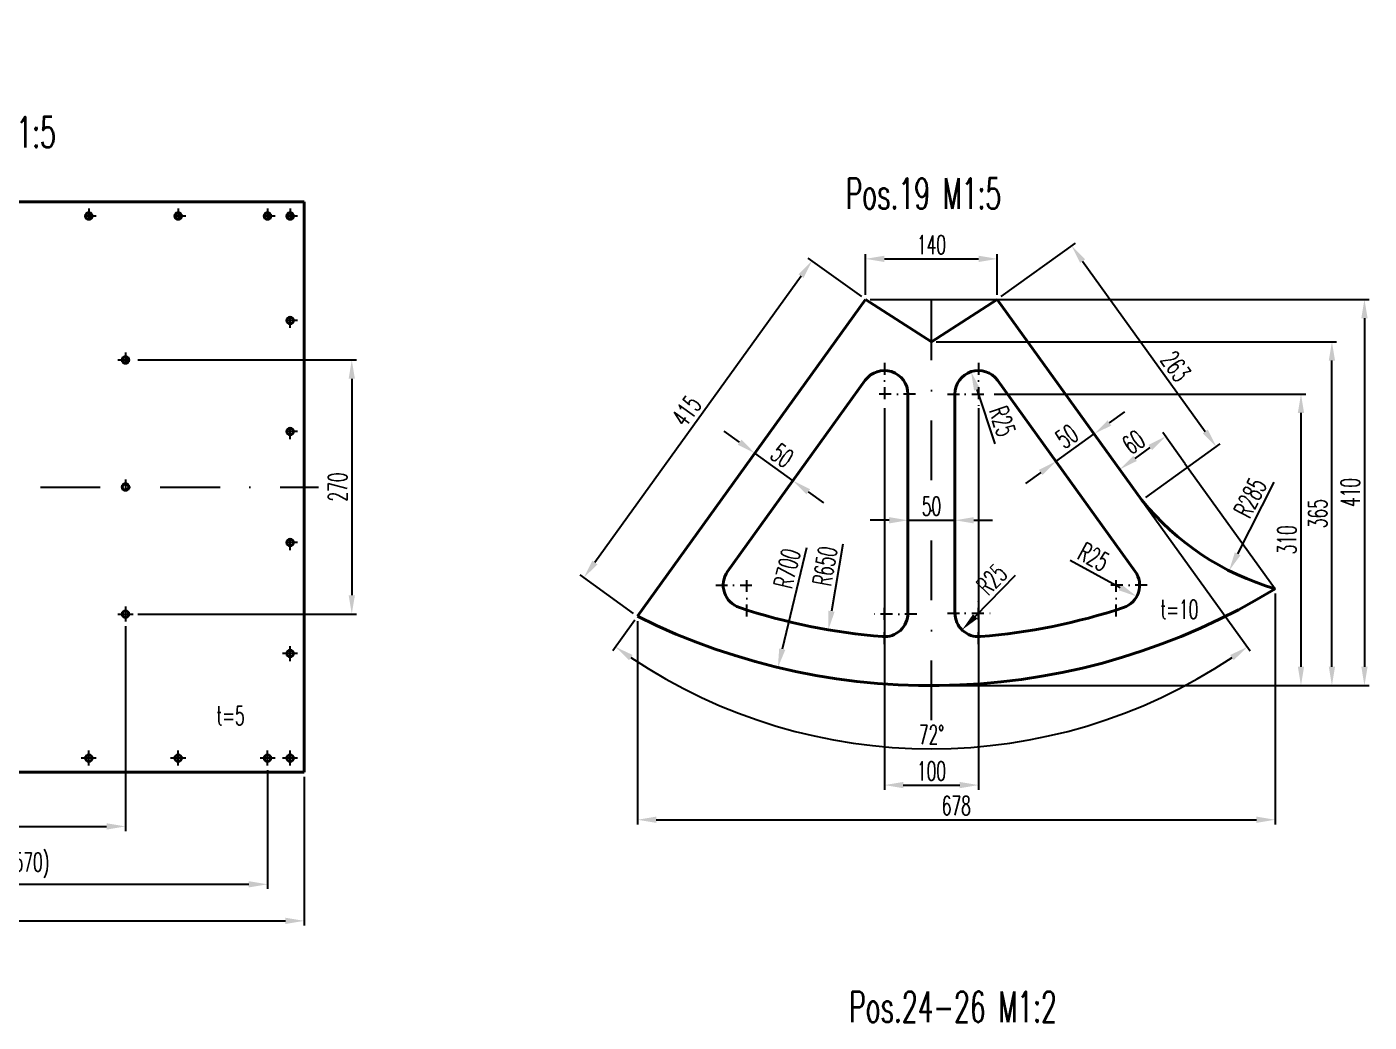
# Model space of a CAD drawing. Extents: x -2850 to -1661, y 5788 to 6629.
# Drawn here: x -2252.7 to -1967.3, y 6119.7 to 6331.2 of the extents above; entities that cross this region are included whole.
import ezdxf

# ---------------------------------------------------------------- set-up
doc = ezdxf.new("R2010")
doc.units = 0
doc.linetypes.add('STRICHPUNKT', pattern=[25.4, 12.7, -6.35, 0, -6.35])
doc.layers.get('Defpoints').update_dxf_attribs({"linetype": 'CONTINUOUS'})
for name, color, linetype, lineweight in [('ACHSE', 150, 'STRICHPUNKT', 25), ('BEM', 6, 'CONTINUOUS', 25), ('TEXT_7', 1, 'CONTINUOUS', 60), ('VOLL_05', 7, 'CONTINUOUS', 40)]:
    doc.layers.add(name, color=color, linetype=linetype, lineweight=lineweight)
doc.styles.add('ROMANS', font='romans.shx', dxfattribs={"width": 0.6, "height": 80})
doc.styles.get("Standard").update_dxf_attribs({"font": 'romans.shx', "width": 0.6})
doc.dimstyles.get("Standard").update_dxf_attribs({"dimtxt": 4, "dimasz": 4, "dimexe": 1, "dimexo": 1, "dimgap": 1, "dimtad": 1, "dimdsep": 46, "dimtxsty": 'Standard', "dimcen": 0, "dimclrd": 256, "dimclre": 256, "dimclrt": 256, "dimazin": 0, "dimtfac": 1, "dimtmove": 0, "dimatfit": 3, "dimfxl": 0, "dimtolj": 1, "dimtzin": 0, "dimarcsym": 0})

# ---------------------------------------------------------------- blocks, each defined once
blk = doc.blocks.new('*D152')
at = {"layer": 'BEM', "lineweight": -2}
for p, q in [((-2285.29, 6203.79), (-2285.29, 6160.26)), ((-2231.69, 6203.79), (-2231.69, 6160.26)), ((-2281.29, 6161.26), (-2235.69, 6161.26))]:
    blk.add_line(p, q, dxfattribs=at)
at = {"layer": 'BEM'}
for points in [[(-2281.29, 6161.93), (-2281.29, 6160.59), (-2285.29, 6161.26)], [(-2235.69, 6161.93), (-2235.69, 6160.59), (-2231.69, 6161.26)]]:
    blk.add_solid(points, dxfattribs=at)
at = {"layer": 'Defpoints', "color": 0}
for p in [(-2285.29, 6204.79), (-2231.69, 6204.79), (-2231.69, 6161.26)]:
    blk.add_point(p, dxfattribs=at)
at = {"layer": 'BEM', "insert": (-2258.49, 6164.26), "char_height": 4, "attachment_point": 5}
blk.add_mtext('\\A1;270', dxfattribs=at)
blk = doc.blocks.new('*D208')
at = {"layer": 'BEM', "lineweight": -2}
for p, q in [((-2323.29, 6171.79), (-2323.29, 6140.19)), ((-2193.69, 6171.79), (-2193.69, 6140.19)), ((-2319.29, 6141.19), (-2197.69, 6141.19))]:
    blk.add_line(p, q, dxfattribs=at)
at = {"layer": 'BEM'}
for points in [[(-2319.29, 6141.85), (-2319.29, 6140.52), (-2323.29, 6141.19)], [(-2197.69, 6141.85), (-2197.69, 6140.52), (-2193.69, 6141.19)]]:
    blk.add_solid(points, dxfattribs=at)
at = {"layer": 'Defpoints', "color": 0}
for p in [(-2323.29, 6172.79), (-2193.69, 6172.79), (-2193.69, 6141.19)]:
    blk.add_point(p, dxfattribs=at)
at = {"layer": 'BEM', "insert": (-2258.49, 6144.19), "char_height": 4, "attachment_point": 5}
blk.add_mtext('\\A1;648', dxfattribs=at)
blk = doc.blocks.new('*D207')
at = {"layer": 'BEM', "lineweight": -2}
for p, q in [((-2315.49, 6173.19), (-2315.49, 6147.96)), ((-2201.49, 6173.19), (-2201.49, 6147.96)), ((-2311.49, 6148.96), (-2205.49, 6148.96))]:
    blk.add_line(p, q, dxfattribs=at)
at = {"layer": 'BEM'}
for points in [[(-2311.49, 6149.62), (-2311.49, 6148.29), (-2315.49, 6148.96)], [(-2205.49, 6149.62), (-2205.49, 6148.29), (-2201.49, 6148.96)]]:
    blk.add_solid(points, dxfattribs=at)
at = {"layer": 'Defpoints', "color": 0}
for p in [(-2315.49, 6174.19), (-2201.49, 6174.19), (-2201.49, 6148.96)]:
    blk.add_point(p, dxfattribs=at)
at = {"layer": 'BEM', "insert": (-2258.49, 6153), "char_height": 4, "attachment_point": 5}
blk.add_mtext('\\A1;6x95 (=570)', dxfattribs=at)
blk = doc.blocks.new('*D153')
at = {"layer": 'BEM', "lineweight": -2}
for p, q in [((-2229.09, 6260.39), (-2182.58, 6260.39)), ((-2183.58, 6256.39), (-2183.58, 6210.39)), ((-2229.09, 6206.39), (-2182.58, 6206.39))]:
    blk.add_line(p, q, dxfattribs=at)
at = {"layer": 'BEM'}
for points in [[(-2184.25, 6256.39), (-2182.91, 6256.39), (-2183.58, 6260.39)], [(-2184.25, 6210.39), (-2182.91, 6210.39), (-2183.58, 6206.39)]]:
    blk.add_solid(points, dxfattribs=at)
at = {"layer": 'Defpoints', "color": 0}
for p in [(-2230.09, 6260.39), (-2230.09, 6206.39), (-2183.58, 6206.39)]:
    blk.add_point(p, dxfattribs=at)
at = {"layer": 'BEM', "insert": (-2186.58, 6233.39), "char_height": 4, "attachment_point": 5, "rotation": 90}
blk.add_mtext('\\A1;270', dxfattribs=at)
blk = doc.blocks.new('*D265')
at = {"layer": 'BEM', "lineweight": -2}
for p, q in [((-2070.35, 6250.15), (-2070.35, 6169.04)), ((-2050.35, 6250.15), (-2050.35, 6169.04)), ((-2066.35, 6170.04), (-2054.35, 6170.04))]:
    blk.add_line(p, q, dxfattribs=at)
at = {"layer": 'BEM'}
for points in [[(-2066.35, 6170.71), (-2066.35, 6169.38), (-2070.35, 6170.04)], [(-2054.35, 6170.71), (-2054.35, 6169.38), (-2050.35, 6170.04)]]:
    blk.add_solid(points, dxfattribs=at)
at = {"layer": 'Defpoints', "color": 0}
for p in [(-2070.35, 6251.15), (-2050.35, 6251.15), (-2050.35, 6170.04)]:
    blk.add_point(p, dxfattribs=at)
at = {"layer": 'BEM', "insert": (-2060.35, 6173.04), "char_height": 4, "attachment_point": 5}
blk.add_mtext('\\A1;100', dxfattribs=at)
blk = doc.blocks.new('*D264')
at = {"layer": 'BEM', "lineweight": -2}
for p, q in [((-1987.28, 6210.77), (-1987.28, 6161.68)), ((-2122.85, 6204.91), (-2122.85, 6161.68)), ((-2118.85, 6162.68), (-1991.28, 6162.68))]:
    blk.add_line(p, q, dxfattribs=at)
at = {"layer": 'BEM'}
for points in [[(-2118.85, 6163.34), (-2118.85, 6162.01), (-2122.85, 6162.68)], [(-1991.28, 6163.34), (-1991.28, 6162.01), (-1987.28, 6162.68)]]:
    blk.add_solid(points, dxfattribs=at)
at = {"layer": 'Defpoints', "color": 0}
for p in [(-1987.28, 6211.77), (-2122.85, 6205.91), (-1987.28, 6162.68)]:
    blk.add_point(p, dxfattribs=at)
at = {"layer": 'BEM', "insert": (-2055.07, 6165.68), "char_height": 4, "attachment_point": 5}
blk.add_mtext('\\A1;678', dxfattribs=at)
blk = doc.blocks.new('*D263')
at = {"layer": 'BEM', "lineweight": -2}
for p, q in [((-2074.35, 6274.27), (-2074.35, 6282.88)), ((-2070.35, 6281.88), (-2050.35, 6281.88)), ((-2046.35, 6274.27), (-2046.35, 6282.88))]:
    blk.add_line(p, q, dxfattribs=at)
at = {"layer": 'BEM'}
for points in [[(-2070.35, 6282.55), (-2070.35, 6281.21), (-2074.35, 6281.88)], [(-2050.35, 6282.55), (-2050.35, 6281.21), (-2046.35, 6281.88)]]:
    blk.add_solid(points, dxfattribs=at)
at = {"layer": 'Defpoints', "color": 0}
for p in [(-2046.35, 6281.88), (-2074.35, 6273.27), (-2046.35, 6273.27)]:
    blk.add_point(p, dxfattribs=at)
at = {"layer": 'BEM', "insert": (-2060.35, 6284.88), "char_height": 4, "attachment_point": 5}
blk.add_mtext('\\A1;140', dxfattribs=at)
blk = doc.blocks.new('*D262')
at = {"layer": 'BEM', "lineweight": -2}
for p, q in [((-2045.54, 6273.85), (-2029.74, 6285.24)), ((-2028.21, 6281.41), (-2002.14, 6245.2)), ((-2014.8, 6231.16), (-1998.99, 6242.54))]:
    blk.add_line(p, q, dxfattribs=at)
at = {"layer": 'BEM'}
for points in [[(-2027.67, 6281.8), (-2028.75, 6281.02), (-2030.55, 6284.65)], [(-2001.6, 6245.59), (-2002.68, 6244.81), (-1999.8, 6241.96)]]:
    blk.add_solid(points, dxfattribs=at)
at = {"layer": 'Defpoints', "color": 0}
for p in [(-2046.35, 6273.27), (-1999.8, 6241.96), (-2015.61, 6230.57)]:
    blk.add_point(p, dxfattribs=at)
at = {"layer": 'BEM', "insert": (-2008.41, 6259.04), "char_height": 4, "attachment_point": 5, "rotation": 305.7562}
blk.add_mtext('\\A1;263', dxfattribs=at)
blk = doc.blocks.new('*D261')
at = {"layer": 'BEM', "lineweight": -2}
for p, q in [((-2006.46, 6238.4), (-2011.18, 6244.95)), ((-2017.08, 6239.46), (-2013.84, 6241.8)), ((-2016.2, 6231.39), (-2020.91, 6237.94))]:
    blk.add_line(p, q, dxfattribs=at)
at = {"layer": 'BEM'}
for points in [[(-2014.23, 6242.34), (-2013.45, 6241.26), (-2010.59, 6244.14)], [(-2017.47, 6240), (-2016.69, 6238.92), (-2020.33, 6237.13)]]:
    blk.add_solid(points, dxfattribs=at)
at = {"layer": 'Defpoints', "color": 0}
for p in [(-2010.59, 6244.14), (-2005.87, 6237.59), (-2015.61, 6230.57)]:
    blk.add_point(p, dxfattribs=at)
at = {"layer": 'BEM', "insert": (-2017.39, 6242.94), "char_height": 4, "attachment_point": 5, "rotation": 35.7562}
blk.add_mtext('\\A1;60', dxfattribs=at)
blk = doc.blocks.new('*D260')
at = {"layer": 'BEM', "lineweight": -2}
for p, q in [((-2047.03, 6253.15), (-1980.8, 6253.15)), ((-1981.8, 6249.15), (-1981.8, 6195.19)), ((-2059.35, 6191.19), (-1980.8, 6191.19))]:
    blk.add_line(p, q, dxfattribs=at)
at = {"layer": 'BEM'}
for points in [[(-1982.47, 6249.15), (-1981.14, 6249.15), (-1981.8, 6253.15)], [(-1982.47, 6195.19), (-1981.14, 6195.19), (-1981.8, 6191.19)]]:
    blk.add_solid(points, dxfattribs=at)
at = {"layer": 'Defpoints', "color": 0}
for p in [(-2048.03, 6253.15), (-2060.35, 6191.19), (-1981.8, 6191.19)]:
    blk.add_point(p, dxfattribs=at)
at = {"layer": 'BEM', "insert": (-1984.8, 6222.17), "char_height": 4, "attachment_point": 5, "rotation": 90}
blk.add_mtext('\\A1;310', dxfattribs=at)
blk = doc.blocks.new('*D259')
at = {"layer": 'BEM', "lineweight": -2}
for p, q in [((-2059.35, 6264.27), (-1974.22, 6264.27)), ((-1975.22, 6195.19), (-1975.22, 6260.27)), ((-2059.35, 6191.19), (-1974.22, 6191.19))]:
    blk.add_line(p, q, dxfattribs=at)
at = {"layer": 'BEM'}
for points in [[(-1975.89, 6260.27), (-1974.56, 6260.27), (-1975.22, 6264.27)], [(-1975.89, 6195.19), (-1974.56, 6195.19), (-1975.22, 6191.19)]]:
    blk.add_solid(points, dxfattribs=at)
at = {"layer": 'Defpoints', "color": 0}
for p in [(-2060.35, 6264.27), (-1975.22, 6264.27), (-2060.35, 6191.19)]:
    blk.add_point(p, dxfattribs=at)
at = {"layer": 'BEM', "insert": (-1978.22, 6227.73), "char_height": 4, "attachment_point": 5, "rotation": 90}
blk.add_mtext('\\A1;365', dxfattribs=at)
blk = doc.blocks.new('*D258')
at = {"layer": 'BEM', "lineweight": -2}
for p, q in [((-2073.35, 6273.27), (-1967.31, 6273.27)), ((-1968.31, 6269.27), (-1968.31, 6195.19)), ((-2059.35, 6191.19), (-1967.31, 6191.19))]:
    blk.add_line(p, q, dxfattribs=at)
at = {"layer": 'BEM'}
for points in [[(-1968.97, 6269.27), (-1967.64, 6269.27), (-1968.31, 6273.27)], [(-1968.97, 6195.19), (-1967.64, 6195.19), (-1968.31, 6191.19)]]:
    blk.add_solid(points, dxfattribs=at)
at = {"layer": 'Defpoints', "color": 0}
for p in [(-2074.35, 6273.27), (-2060.35, 6191.19), (-1968.31, 6191.19)]:
    blk.add_point(p, dxfattribs=at)
at = {"layer": 'BEM', "insert": (-1971.31, 6232.23), "char_height": 4, "attachment_point": 5, "rotation": 90}
blk.add_mtext('\\A1;410', dxfattribs=at)
blk = doc.blocks.new('*D257')
at = {"layer": 'BEM', "lineweight": -2}
blk.add_line((-2046.83, 6242.55), (-2050.67, 6254.1), dxfattribs=at)
at = {"layer": 'BEM'}
blk.add_solid([(-2050.04, 6254.31), (-2051.3, 6253.89), (-2051.93, 6257.9)], dxfattribs=at)
at = {"layer": 'Defpoints', "color": 0}
for p in [(-2051.93, 6257.9), (-2050.35, 6253.15)]:
    blk.add_point(p, dxfattribs=at)
at = {"layer": 'BEM', "insert": (-2045.27, 6247.37), "char_height": 4, "attachment_point": 5, "rotation": 288.3633}
blk.add_mtext('\\A1;R25', dxfattribs=at)
blk = doc.blocks.new('*D256')
at = {"layer": 'BEM', "lineweight": -2}
blk.add_line((-2030.9, 6217.87), (-2020.21, 6212.04), dxfattribs=at)
at = {"layer": 'BEM'}
blk.add_solid([(-2019.89, 6212.62), (-2020.53, 6211.45), (-2016.7, 6210.12)], dxfattribs=at)
at = {"layer": 'Defpoints', "color": 0}
for p in [(-2021.09, 6212.52), (-2016.7, 6210.12)]:
    blk.add_point(p, dxfattribs=at)
at = {"layer": 'BEM', "insert": (-2025.87, 6218.54), "char_height": 4, "attachment_point": 5, "rotation": 331.3673}
blk.add_mtext('\\A1;R25', dxfattribs=at)
blk = doc.blocks.new('*D255')
at = {"layer": 'BEM', "lineweight": -2}
blk.add_line((-2042.54, 6214.57), (-2051.05, 6205.87), dxfattribs=at)
at = {"layer": 'BEM'}
blk.add_solid([(-2051.53, 6206.34), (-2050.58, 6205.41), (-2053.85, 6203.02)], dxfattribs=at)
at = {"layer": 'Defpoints', "color": 0}
for p in [(-2050.35, 6206.59), (-2053.85, 6203.02)]:
    blk.add_point(p, dxfattribs=at)
at = {"layer": 'BEM', "insert": (-2047.54, 6213.75), "char_height": 4, "attachment_point": 5, "rotation": 45.6124}
blk.add_mtext('\\A1;R25', dxfattribs=at)
blk = doc.blocks.new('*D254')
at = {"layer": 'BEM', "lineweight": -2}
blk.add_line((-1987.58, 6234.43), (-1995.27, 6219.19), dxfattribs=at)
at = {"layer": 'BEM'}
blk.add_solid([(-1995.86, 6219.5), (-1994.67, 6218.89), (-1997.07, 6215.62)], dxfattribs=at)
at = {"layer": 'Defpoints', "color": 0}
for p in [(-1971.43, 6266.39), (-1997.07, 6215.62)]:
    blk.add_point(p, dxfattribs=at)
at = {"layer": 'BEM', "insert": (-1992.61, 6231.11), "char_height": 4, "attachment_point": 5, "rotation": 63.2033}
blk.add_mtext('\\A1;R285', dxfattribs=at)
blk = doc.blocks.new('*D253')
at = {"layer": 'BEM', "lineweight": -2}
for p, q in [((-2015.03, 6229.76), (-1992.6, 6198.61)), ((-2123.44, 6205.1), (-2128.11, 6198.61))]:
    blk.add_line(p, q, dxfattribs=at)
blk.add_arc((-2060.35, 6292.71), 114.96, 236.2376, 303.7624, dxfattribs=at)
at = {"layer": 'BEM'}
for points in [[(-2124.62, 6196.6), (-2123.86, 6197.69), (-2127.53, 6199.42)], [(-1996.85, 6197.69), (-1996.09, 6196.6), (-1993.18, 6199.42)]]:
    blk.add_solid(points, dxfattribs=at)
at = {"layer": 'Defpoints', "color": 0}
for p in [(-2074.35, 6273.27), (-2046.35, 6273.27), (-2015.61, 6230.57), (-2122.85, 6205.91), (-2084.1, 6180.24)]:
    blk.add_point(p, dxfattribs=at)
at = {"layer": 'BEM', "insert": (-2060.35, 6180.76), "char_height": 4, "attachment_point": 5}
blk.add_mtext('\\A1;72°', dxfattribs=at)
blk = doc.blocks.new('*D252')
at = {"layer": 'BEM', "lineweight": -2}
for p, q in [((-2075.17, 6273.85), (-2086.55, 6282.05)), ((-2088.08, 6278.22), (-2131.9, 6217.36)), ((-2123.67, 6206.5), (-2135.05, 6214.7))]:
    blk.add_line(p, q, dxfattribs=at)
at = {"layer": 'BEM'}
for points in [[(-2088.62, 6278.61), (-2087.54, 6277.83), (-2085.74, 6281.47)], [(-2132.45, 6217.75), (-2131.36, 6216.97), (-2134.24, 6214.11)]]:
    blk.add_solid(points, dxfattribs=at)
at = {"layer": 'Defpoints', "color": 0}
for p in [(-2074.35, 6273.27), (-2134.24, 6214.11), (-2122.85, 6205.91)]:
    blk.add_point(p, dxfattribs=at)
at = {"layer": 'BEM', "insert": (-2112.43, 6249.54), "char_height": 4, "attachment_point": 5, "rotation": 54.2438}
blk.add_mtext('\\A1;415', dxfattribs=at)
blk = doc.blocks.new('*D251')
at = {"layer": 'BEM', "lineweight": -2}
for p, q in [((-2022.52, 6247.01), (-2019.27, 6249.35)), ((-2033.88, 6238.83), (-2025.76, 6244.67)), ((-2024.13, 6242.41), (-2026.35, 6245.48)), ((-2032.25, 6236.57), (-2034.46, 6239.64)), ((-2037.12, 6236.49), (-2040.37, 6234.15))]:
    blk.add_line(p, q, dxfattribs=at)
at = {"layer": 'BEM'}
for points in [[(-2022.91, 6247.55), (-2022.13, 6246.47), (-2025.76, 6244.67)], [(-2037.51, 6237.03), (-2036.73, 6235.95), (-2033.88, 6238.83)]]:
    blk.add_solid(points, dxfattribs=at)
at = {"layer": 'Defpoints', "color": 0}
for p in [(-2025.76, 6244.67), (-2023.55, 6241.6), (-2031.67, 6235.76)]:
    blk.add_point(p, dxfattribs=at)
at = {"layer": 'BEM', "insert": (-2031.57, 6244.18), "char_height": 4, "attachment_point": 5, "rotation": 35.7562}
blk.add_mtext('\\A1;50', dxfattribs=at)
blk = doc.blocks.new('*D250')
at = {"layer": 'BEM', "lineweight": -2}
for p, q in [((-2101.14, 6242.91), (-2104.39, 6245.25)), ((-2097.74, 6240.79), (-2098.48, 6239.76)), ((-2089.78, 6234.73), (-2097.9, 6240.58)), ((-2089.63, 6234.95), (-2090.37, 6233.92)), ((-2086.54, 6232.39), (-2083.29, 6230.06))]:
    blk.add_line(p, q, dxfattribs=at)
at = {"layer": 'BEM'}
for points in [[(-2100.75, 6243.45), (-2101.53, 6242.37), (-2097.9, 6240.58)], [(-2086.15, 6232.94), (-2086.92, 6231.85), (-2089.78, 6234.73)]]:
    blk.add_solid(points, dxfattribs=at)
at = {"layer": 'Defpoints', "color": 0}
for p in [(-2097.9, 6240.58), (-2097.16, 6241.6), (-2089.04, 6235.76)]:
    blk.add_point(p, dxfattribs=at)
at = {"layer": 'BEM', "insert": (-2092.09, 6240.09), "char_height": 4, "attachment_point": 5, "rotation": 324.2438}
blk.add_mtext('\\A1;50', dxfattribs=at)
blk = doc.blocks.new('*D249')
at = {"layer": 'BEM', "lineweight": -2}
for p, q in [((-2069.35, 6226.32), (-2073.35, 6226.32)), ((-2065.35, 6228.87), (-2065.35, 6225.32)), ((-2065.35, 6226.32), (-2055.35, 6226.32)), ((-2055.35, 6228.87), (-2055.35, 6225.32)), ((-2051.35, 6226.32), (-2047.35, 6226.32))]:
    blk.add_line(p, q, dxfattribs=at)
at = {"layer": 'BEM'}
for points in [[(-2069.35, 6226.99), (-2069.35, 6225.66), (-2065.35, 6226.32)], [(-2051.35, 6226.99), (-2051.35, 6225.66), (-2055.35, 6226.32)]]:
    blk.add_solid(points, dxfattribs=at)
at = {"layer": 'Defpoints', "color": 0}
for p in [(-2065.35, 6229.87), (-2055.35, 6229.87), (-2055.35, 6226.32)]:
    blk.add_point(p, dxfattribs=at)
at = {"layer": 'BEM', "insert": (-2060.35, 6229.32), "char_height": 4, "attachment_point": 5}
blk.add_mtext('\\A1;50', dxfattribs=at)
blk = doc.blocks.new('*D248')
at = {"layer": 'BEM', "lineweight": -2}
blk.add_line((-2079.16, 6221.24), (-2081.6, 6206.99), dxfattribs=at)
at = {"layer": 'BEM'}
blk.add_solid([(-2082.25, 6207.1), (-2080.94, 6206.88), (-2082.27, 6203.05)], dxfattribs=at)
at = {"layer": 'Defpoints', "color": 0}
for p in [(-2060.35, 6331.19), (-2082.27, 6203.05)]:
    blk.add_point(p, dxfattribs=at)
at = {"layer": 'BEM', "insert": (-2083, 6216.59), "char_height": 4, "attachment_point": 5, "rotation": 80.2946}
blk.add_mtext('\\A1;R650', dxfattribs=at)
blk = doc.blocks.new('*D247')
at = {"layer": 'BEM', "lineweight": -2}
blk.add_line((-2086.91, 6220.46), (-2092.07, 6198.94), dxfattribs=at)
at = {"layer": 'BEM'}
blk.add_solid([(-2092.72, 6199.09), (-2091.42, 6198.78), (-2093, 6195.05)], dxfattribs=at)
at = {"layer": 'Defpoints', "color": 0}
for p in [(-2060.35, 6331.19), (-2093, 6195.05)]:
    blk.add_point(p, dxfattribs=at)
at = {"layer": 'BEM', "insert": (-2091.04, 6216.07), "char_height": 4, "attachment_point": 5, "rotation": 76.5149}
blk.add_mtext('\\A1;R700', dxfattribs=at)

msp = doc.modelspace()

# ---------------------------------------------------------------- linework, layer by layer
at = {"layer": 'ACHSE', "ltscale": 0.2}
for p, q in [((-2239.4872, 6292.5878), (-2239.4872, 6289.3878)), ((-2220.4872, 6292.5878), (-2220.4872, 6289.3878)), ((-2201.4872, 6292.5878), (-2201.4872, 6289.3878)), ((-2196.6872, 6292.5878), (-2196.6872, 6289.3878)), ((-2237.8872, 6290.9878), (-2241.0872, 6290.9878)), ((-2218.8872, 6290.9878), (-2222.0872, 6290.9878)), ((-2199.8872, 6290.9878), (-2203.0872, 6290.9878)), ((-2195.0872, 6290.9878), (-2198.2872, 6290.9878)), ((-2196.6872, 6267.1878), (-2196.6872, 6270.3878)), ((-2195.0872, 6268.7878), (-2198.2872, 6268.7878)), ((-2231.6872, 6261.9878), (-2231.6872, 6258.7878)), ((-2233.2872, 6260.3878), (-2230.0872, 6260.3878)), ((-2070.3543, 6259.7619), (-2070.3543, 6251.1482)), ((-2050.3543, 6259.7619), (-2050.3543, 6250.5555)), ((-2063.747, 6253.1546), (-2072.4907, 6253.1546)), ((-2056.9616, 6253.1546), (-2048.0265, 6253.1546)), ((-2196.6872, 6243.5878), (-2196.6872, 6246.7878)), ((-2195.0872, 6245.1878), (-2198.2872, 6245.1878)), ((-2231.6872, 6234.9878), (-2231.6872, 6231.7878)), ((-2195.0872, 6221.5878), (-2198.2872, 6221.5878)), ((-2196.6872, 6219.9878), (-2196.6872, 6223.1878)), ((-2106.2244, 6212.5153), (-2097.7688, 6212.5153)), ((-2099.6171, 6205.9079), (-2099.6171, 6214.7212)), ((-2014.4842, 6212.5153), (-2022.9398, 6212.5153)), ((-2021.0915, 6205.9079), (-2021.0915, 6214.7212)), ((-2063.4742, 6206.3979), (-2072.7886, 6206.3979)), ((-2070.3543, 6199.9822), (-2070.3543, 6208.7015)), ((-2056.9616, 6206.5896), (-2047.8242, 6206.5896)), ((-2050.3543, 6199.9822), (-2050.3543, 6209.0345))]:
    msp.add_line(p, q, dxfattribs=at)
at = {"layer": 'ACHSE'}
for p, q in [((-2060.3543, 6183.8356), (-2060.3543, 6276.5113)), ((-2326.2872, 6233.3878), (-2190.6872, 6233.3878)), ((-2233.2872, 6206.3878), (-2230.0872, 6206.3878)), ((-2231.6872, 6207.9878), (-2231.6872, 6204.7878)), ((-2195.0872, 6197.9878), (-2198.2872, 6197.9878)), ((-2196.6872, 6196.3878), (-2196.6872, 6199.5878)), ((-2237.8872, 6175.7878), (-2241.0872, 6175.7878)), ((-2239.4872, 6174.1878), (-2239.4872, 6177.3878)), ((-2218.8872, 6175.7878), (-2222.0872, 6175.7878)), ((-2220.4872, 6174.1878), (-2220.4872, 6177.3878)), ((-2199.8872, 6175.7878), (-2203.0872, 6175.7878)), ((-2201.4872, 6174.1878), (-2201.4872, 6177.3878)), ((-2195.0872, 6175.7878), (-2198.2872, 6175.7878)), ((-2196.6872, 6174.1878), (-2196.6872, 6177.3878))]:
    msp.add_line(p, q, dxfattribs=at)
at = {"layer": 'BEM'}
msp.add_line((-2006.4573, 6238.3978), (-1987.284, 6211.7706), dxfattribs=at)
at = {"layer": 'VOLL_05'}
for p, q in [((-2323.2872, 6293.9878), (-2193.6872, 6293.9878)), ((-2193.6872, 6293.9878), (-2193.6872, 6172.7878)), ((-2074.3543, 6273.2696), (-2122.8543, 6205.9142)), ((-2074.3543, 6273.2696), (-2060.3543, 6264.2696)), ((-2060.3543, 6264.2696), (-2046.3543, 6273.2696)), ((-2046.3543, 6273.2696), (-2015.6111, 6230.5743)), ((-2074.4119, 6256.0763), (-2103.6747, 6215.437)), ((-2046.2968, 6256.0763), (-2017.034, 6215.437)), ((-2065.3543, 6206.5896), (-2065.3543, 6253.1546)), ((-2065.3543, 6206.5896), (-2065.3543, 6253.1546)), ((-2055.3543, 6206.5896), (-2055.3543, 6253.1546)), ((-2323.2872, 6172.7878), (-2193.6872, 6172.7878))]:
    msp.add_line(p, q, dxfattribs=at)
for centre in [(-2239.4872, 6290.9878), (-2220.4872, 6290.9878), (-2201.4872, 6290.9878), (-2196.6872, 6290.9878), (-2196.6872, 6268.7878), (-2231.6872, 6260.3878), (-2196.6872, 6245.1878), (-2231.6872, 6233.3878), (-2196.6872, 6221.5878), (-2231.6872, 6206.3878), (-2196.6872, 6197.9878), (-2239.4872, 6175.7878), (-2220.4872, 6175.7878), (-2201.4872, 6175.7878), (-2196.6872, 6175.7878)]:
    msp.add_circle(centre, 0.7, dxfattribs=at)
for centre, radius, start, end in [((-2070.3543, 6253.1546), 5, 0, 144.243809), ((-2050.3543, 6253.1546), 5, 35.756191, 180), ((-1971.4297, 6266.3932), 56.8769, 219.032501, 253.814513), ((-2099.6171, 6212.5153), 5, 144.243809, 251.693368), ((-2021.0915, 6212.5153), 5, 288.306632, 35.756191), ((-2060.3543, 6331.1889), 140, 243.485225, 301.46184), ((-2060.3543, 6331.1889), 130, 251.693368, 265.411434), ((-2070.3543, 6206.5896), 5, 265.411434, 0), ((-2050.3543, 6206.5896), 5, 180, 274.588566), ((-2060.3543, 6331.1889), 130, 274.588566, 288.306632)]:
    msp.add_arc(centre, radius, start, end, dxfattribs=at)

# ---------------------------------------------------------------- texts
at = {"layer": 'BEM', "char_height": 4, "attachment_point": 5}
for s, insert in [('t=10', (-2007.6399, 6207.3914)), ('t=5', (-2209.34, 6184.8134))]:
    msp.add_mtext(s, dxfattribs=dict(at, insert=insert))
at = {"layer": 'TEXT_7', "style": 'ROMANS', "width": 0.6}
for s, p in [('Pos.32 M1:5', (-2279.5935, 6305.5136)), ('Pos.19 M1:5', (-2078.6213, 6292.489)), ('Pos.24-26 M1:2', (-2077.8991, 6119.6619))]:
    msp.add_text(s, height=6.534407, dxfattribs=at).set_placement(p)

# ---------------------------------------------------------------- dimensions: what is measured, and where the dimension line sits
at = {"layer": 'BEM'}
for center, mpoint, override, picture, middle in [((-2060.3543, 6331.1889), (-2093.0013, 6195.0486), {"dimlfac": 5}, '*D247', (-2088.1274, 6215.3731)), ((-2060.3543, 6331.1889), (-2082.27, 6203.0495), {"dimlfac": 5}, '*D248', (-2080.0399, 6216.0888)), ((-2050.3543, 6253.1546), (-2051.9295, 6257.9), {"dimlfac": 5, "dimtmove": 1}, '*D257', (-2048.122, 6246.4297)), ((-2021.0915, 6212.5153), (-2016.703, 6210.1193), {"dimlfac": 5, "dimtmove": 1}, '*D256', (-2027.3107, 6215.9107)), ((-2050.3543, 6206.5896), (-2053.8519, 6203.0164), {"dimlfac": 5, "dimtmove": 1}, '*D255', (-2045.3978, 6211.6532))]:
    dim = msp.add_radius_dim(center=center, mpoint=mpoint, dimstyle='Standard', override=override, dxfattribs=at)
    dim.commit()
    dim.dimension.update_dxf_attribs({"geometry": picture, "text_midpoint": middle, "dimtype": 132})
for base, p1, p2, picture, middle in [((-2046.3543, 6281.8793), (-2074.3543, 6273.2696), (-2046.3543, 6273.2696), '*D263', (-2060.3543, 6284.8793)), ((-2050.3543, 6170.0421), (-2070.3543, 6251.1482), (-2050.3543, 6251.1482), '*D265', (-2060.3543, 6173.0421)), ((-2055.3543, 6226.3236), (-2065.3543, 6229.8721), (-2055.3543, 6229.8721), '*D249', (-2060.3543, 6229.3236)), ((-2193.6872, 6141.1878), (-2323.2872, 6172.7878), (-2193.6872, 6172.7878), '*D208', (-2258.4872, 6144.1878))]:
    dim = msp.add_linear_dim(base=base, p1=p1, p2=p2, dimstyle='Standard', override={"dimlfac": 5}, dxfattribs=at)
    dim.commit()
    dim.dimension.update_dxf_attribs({"geometry": picture, "text_midpoint": middle})
dim = msp.add_linear_dim(base=(-1999.8033, 6241.9568), p1=(-2046.3543, 6273.2696), p2=(-2015.6111, 6230.5743), angle=305.756191, text='263', dimstyle='Standard', override={"dimlfac": 5}, dxfattribs=at)
dim.commit()
dim.dimension.update_dxf_attribs({"geometry": '*D262', "text_midpoint": (-2010.8398, 6257.284), "dimtype": 129})
for p1, p2, distance, picture, middle in [((-2074.3543, 6273.2696), (-2122.8543, 6205.9142), -14.032, '*D252', (-2112.426, 6249.5443)), ((-2089.0433, 6235.7566), (-2097.1584, 6241.6), 1.2626, '*D250', (-2092.0856, 6240.0882))]:
    dim = msp.add_aligned_dim(p1=p1, p2=p2, distance=distance, dimstyle='Standard', override={"dimlfac": 5}, dxfattribs=at)
    dim.commit()
    dim.dimension.update_dxf_attribs({"geometry": picture, "text_midpoint": middle})
dim = msp.add_angular_dim_2l(base=(-2084.0954, 6180.2351), line1=((-2074.3543, 6273.2696), (-2122.8543, 6205.9142)), line2=((-2046.3543, 6273.2696), (-2015.6111, 6230.5743)), text='72°', dimstyle='Standard', override={"dimlfac": 5}, dxfattribs=at)
dim.commit()
dim.dimension.update_dxf_attribs({"geometry": '*D253', "text_midpoint": (-2060.3543, 6180.7568)})
for base, p1, p2, text, picture, middle in [((-1968.307, 6191.1889), (-2074.3543, 6273.2696), (-2060.3543, 6191.1889), '410', '*D258', (-1971.307, 6232.2293)), ((-1975.2218, 6264.2696), (-2060.3543, 6191.1889), (-2060.3543, 6264.2696), '365', '*D259', (-1978.2218, 6227.7293)), ((-1981.805, 6191.1889), (-2048.0265, 6253.1546), (-2060.3543, 6191.1889), '310', '*D260', (-1984.805, 6222.1718))]:
    dim = msp.add_linear_dim(base=base, p1=p1, p2=p2, angle=90, text=text, dimstyle='Standard', override={"dimlfac": 5}, dxfattribs=at)
    dim.commit()
    dim.dimension.update_dxf_attribs({"geometry": picture, "text_midpoint": middle})
dim = msp.add_radius_dim(center=(-1971.4297, 6266.3932), mpoint=(-1997.0714, 6215.6242), text='R285', dimstyle='Standard', override={"dimlfac": 5}, dxfattribs=at)
dim.commit()
dim.dimension.update_dxf_attribs({"geometry": '*D254', "text_midpoint": (-1989.9324, 6229.7588), "dimtype": 132})
dim = msp.add_linear_dim(base=(-2183.5807, 6206.3878), p1=(-2230.0872, 6260.3878), p2=(-2230.0872, 6206.3878), angle=90, dimstyle='Standard', override={"dimlfac": 5}, dxfattribs=at)
dim.commit()
dim.dimension.update_dxf_attribs({"geometry": '*D153', "text_midpoint": (-2186.5807, 6233.3878)})
for base, p1, p2, picture, middle in [((-2025.7619, 6244.6715), (-2031.6654, 6235.7566), (-2023.5503, 6241.6), '*D251', (-2029.8195, 6241.7498)), ((-2010.5907, 6244.1382), (-2015.6111, 6230.5743), (-2005.8729, 6237.5863), '*D261', (-2015.6397, 6240.5027))]:
    dim = msp.add_linear_dim(base=base, p1=p1, p2=p2, angle=35.756191, dimstyle='Standard', override={"dimlfac": 5}, dxfattribs=at)
    dim.commit()
    dim.dimension.update_dxf_attribs({"geometry": picture, "text_midpoint": middle, "dimtype": 129})
for base, p1, p2, text, picture, middle in [((-1987.284, 6162.6778), (-2122.8543, 6205.9142), (-1987.284, 6211.7706), '678', '*D264', (-2055.0692, 6165.6778)), ((-2231.6872, 6161.259), (-2285.2872, 6204.7878), (-2231.6872, 6204.7878), '270', '*D152', (-2258.4872, 6164.259)), ((-2201.4872, 6148.9567), (-2315.4872, 6174.1878), (-2201.4872, 6174.1878), '6x95 (=<>)', '*D207', (-2258.4872, 6153.0043))]:
    dim = msp.add_linear_dim(base=base, p1=p1, p2=p2, text=text, dimstyle='Standard', override={"dimlfac": 5}, dxfattribs=at)
    dim.commit()
    dim.dimension.update_dxf_attribs({"geometry": picture, "text_midpoint": middle})

doc.saveas('drawing.dxf')
